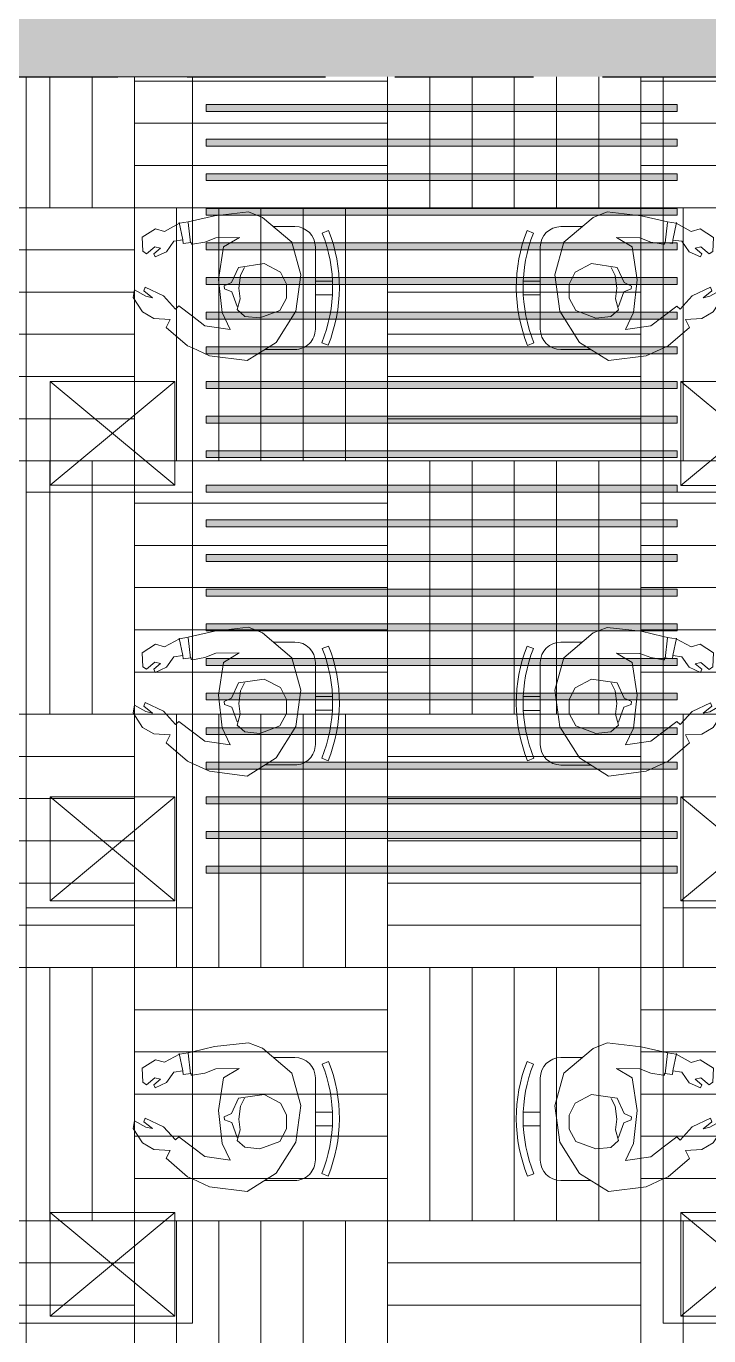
# Model space of a CAD drawing. Header units: millimetres. Extents: x 2335845 to 2509607, y 289014 to 361737.
# Drawn here: x 2370145 to 2372609, y 330056 to 334785 of the extents above; entities that cross this region are included whole.
import ezdxf

# ---------------------------------------------------------------- set-up
doc = ezdxf.new("R2010")
doc.units = ezdxf.units.MM
doc.linetypes.add('DASHED', pattern=[0.75, 0.5, -0.25])
doc.layers.add('FLOOR MARK', color=7, linetype='Continuous')
for name, color, linetype, lineweight in [('TOA-FC-ACOU.PAN', 250, 'Continuous', 5), ('TOA-FL-CPT-1', 8, 'Continuous', 5), ('TOA-FURN-HUMAN', 252, 'Continuous', 9), ('TOA-FURN-MODULAR', 20, 'Continuous', 9)]:
    doc.layers.add(name, color=color, linetype=linetype, lineweight=lineweight)

# ---------------------------------------------------------------- blocks, each defined once
blk = doc.blocks.new('txhvb')
at = {"layer": 'TOA-FURN-HUMAN', "color": 8, "lineweight": 5}
for p, q in [((549473.8, -3726.6, 0), (549769.8, -3726.6, 0)), ((549538.3, -3797, 0), (549669.9, -3778.8, 0)), ((549669.9, -3778.8, 0), (549787.2, -3811.9, 0)), ((549399.8, -3909.5, 0), (549399.8, -3800.6, 0)), ((549425.6, -3868.4, 0), (549538.3, -3797, 0)), ((549787.2, -3811.9, 0), (549877, -3916.9, 0)), ((549843.8, -3800.6, 0), (549843.8, -3878, 0)), ((549359.8, -3973.3, 0), (549425.6, -3868.4, 0)), ((549877, -3916.9, 0), (549896.8, -3968.3, 0)), ((549896.8, -3968.3, 0), (549882.9, -4091.1, 0)), ((549377.2, -4109.3, 0), (549359.8, -3973.3, 0)), ((549804.2, -4001.1, 0), (549802.9, -4085.6, 0)), ((549533.4, -4063.3, 0), (549472.6, -4034.3, 0)), ((549472.6, -4034.3, 0), (549485.8, -4126, 0)), ((549652, -4076.1, 0), (549533.4, -4063.3, 0)), ((549770.2, -4058.7, 0), (549652, -4076.1, 0)), ((549405.4, -4170.5, 0), (549377.2, -4109.3, 0)), ((549802.9, -4085.6, 0), (549787.5, -4126, 0)), ((549864.3, -4170.5, 0), (549882.9, -4091.1, 0)), ((549519.8, -4170.5, 0), (549485.8, -4126, 0)), ((549780, -4170.5, 0), (549787.5, -4126, 0)), ((549413.4, -4187.8, 0), (549405.4, -4170.5, 0)), ((549479.7, -4265, 0), (549413.4, -4187.8, 0)), ((549519.8, -4170.5, 0), (549557.1, -4219.4, 0)), ((549780.2, -4174.4, 0), (549780, -4169.8, 0)), ((549786.4, -4175, 0), (549780.2, -4174.4, 0)), ((549782.9, -4203.7, 0), (549786.4, -4175, 0)), ((549795.2, -4204.9, 0), (549782.9, -4203.7, 0)), ((549790.7, -4237.8, 0), (549795.2, -4204.9, 0)), ((549860.7, -4185.9, 0), (549855.8, -4216.9, 0)), ((549864.3, -4170.5, 0), (549860.7, -4185.9, 0)), ((549508.3, -4250.5, 0), (549479.7, -4265, 0)), ((549511.8, -4309.5, 0), (549508.3, -4250.5, 0)), ((549557.1, -4219.4, 0), (549546, -4231.9, 0)), ((549546, -4231.9, 0), (549593.7, -4274.9, 0)), ((549752.9, -4264.4, 0), (549790.7, -4237.8, 0)), ((549855.8, -4216.9, 0), (549826.4, -4271.5, 0)), ((549593.7, -4274.9, 0), (549624.9, -4341.5, 0)), ((549734.2, -4304.6, 0), (549752.9, -4264.4, 0)), ((549765.7, -4285.4, 0), (549745.4, -4310, 0)), ((549770.5, -4306.2, 0), (549765.7, -4285.4, 0)), ((549826.4, -4271.5, 0), (549835.7, -4303.3, 0)), ((549535.7, -4350.2, 0), (549511.8, -4309.5, 0)), ((549612, -4346.4, 0), (549586.8, -4314.1, 0)), ((549586.8, -4314.1, 0), (549592.4, -4339, 0)), ((549592.4, -4339, 0), (549615.6, -4379.5, 0)), ((549624.9, -4341.5, 0), (549612, -4346.4, 0)), ((549745.4, -4310, 0), (549734.2, -4304.6, 0)), ((549745.3, -4335.9, 0), (549770.5, -4306.2, 0)), ((549754.5, -4349.8, 0), (549745.3, -4335.9, 0)), ((549804.9, -4352.2, 0), (549754.5, -4349.8, 0)), ((549835.7, -4303.3, 0), (549804.9, -4352.2, 0)), ((549587.5, -4384, 0), (549535.7, -4350.2, 0)), ((549615.6, -4379.5, 0), (549587.5, -4384, 0))]:
    blk.add_line(p, q, dxfattribs=at)
at = {"layer": 'TOA-FURN-HUMAN', "color": 8, "lineweight": 5, "elevation": 0}
for points in [[(549415.1, -3680.7), (549424.4, -3703.6)], [(549597.3, -3664.5), (549597.3, -3726.6)], [(549646.7, -3664.5), (549646.7, -3726.6)], [(549829.3, -3678.7), (549820, -3701.6)], [(549696.3, -3982), (549667.8, -3997), (549621.5, -4003.4), (549583, -3998.4), (549543.8, -4008.4), (549519.5, -3981.3), (549513.6, -3926.6), (549540.8, -3854.7), (549585.6, -3831.3), (549636.2, -3831.3), (549679, -3852.7), (549710.1, -3911), (549696.5, -4004.3), (549641.4, -4029.8), (549629.3, -4056.2), (549618.6, -4054.7), (549608.6, -4028.3), (549555.2, -4009.1)], [(549770.2, -4058.7), (549804.2, -4001.1)], [(549784.9, -4177.3), (549858.8, -4186.3)], [(549795.2, -4204.9), (549858.2, -4218.4)]]:
    blk.add_lwpolyline(points, dxfattribs=at)
blk.add_lwpolyline([(549780, -4169.8, -0.034638), (549769.8, -4170.5), (549519.8, -4170.5)], format="xyb", dxfattribs=at)
at = {"layer": 'TOA-FURN-HUMAN', "color": 8, "lineweight": 5}
for centre, radius, start, end in [((549624.7, -4196.9, 0), 557.1, 68.458, 112.0994), ((549624.7, -4196.9, 0), 532.5, 68.4839, 112.0994), ((549473.8, -3800.6, 0), 74, 90.0001, 180.0001), ((549769.8, -3800.6, 0), 74, 0.0001, 90.0001)]:
    blk.add_arc(centre, radius, start, end, dxfattribs=at)
at = {"layer": 'TOA-FURN-MODULAR'}
for p, q in [((549284.5, -4234.5), (548909.5, -4684.5)), ((548909.5, -4234.5), (549284.5, -4684.5))]:
    blk.add_line(p, q, dxfattribs=at)
for points in [[(548884.5, -4170.5), (550384.5, -4170.5), (550384.5, -4770.5), (548884.5, -4770.5)], [(549284.5, -4234.5), (548909.5, -4234.5), (548909.5, -4684.5), (549284.5, -4684.5)]]:
    blk.add_lwpolyline(points, close=True, dxfattribs=at)

msp = doc.modelspace()

# ---------------------------------------------------------------- hatches: boundary and pattern name
at = {"layer": 'TOA-FC-ACOU.PAN', "true_color": 0x939598}
h = msp.add_hatch(dxfattribs=at)
h.set_pattern_fill('CROSS', color=252, scale=2, angle=-90)
h.set_pattern_definition([(270, (2080510.258, 2599983.902), (12.7, -12.7), [6.35, -19.05]), (360, (2080507.083, 2599980.727), (12.7, 12.7), [6.35, -19.05])])
h.paths.add_polyline_path([(2372494.947, 334477.016), (2372494.947, 334502.016), (2370794.948, 334502.016), (2370794.948, 334477.016)])
h = msp.add_hatch(dxfattribs=at)
h.set_pattern_fill('CROSS', color=252, scale=2, angle=-90)
h.set_pattern_definition([(270, (2080510.258, 2599858.902), (12.7, -12.7), [6.35, -19.05]), (360, (2080507.083, 2599855.727), (12.7, 12.7), [6.35, -19.05])])
h.paths.add_polyline_path([(2372494.948, 334352.016), (2372494.948, 334377.016), (2370794.948, 334377.016), (2370794.948, 334352.016)])
h = msp.add_hatch(dxfattribs=at)
h.set_pattern_fill('CROSS', color=252, scale=2, angle=-90)
h.set_pattern_definition([(270, (2080510.28, 2599733.902), (12.7, -12.7), [6.35, -19.05]), (360, (2080507.105, 2599730.727), (12.7, 12.7), [6.35, -19.05])])
h.paths.add_polyline_path([(2372494.97, 334227.016), (2372494.97, 334252.016), (2370794.971, 334252.016), (2370794.971, 334227.016)])
h = msp.add_hatch(dxfattribs=at)
h.set_pattern_fill('CROSS', color=252, scale=2, angle=-90)
h.set_pattern_definition([(270, (2080510.313, 2599608.902), (12.7, -12.7), [6.35, -19.05]), (360, (2080507.138, 2599605.727), (12.7, 12.7), [6.35, -19.05])])
h.paths.add_polyline_path([(2372495.002, 334102.016), (2372495.002, 334127.016), (2370795.003, 334127.016), (2370795.003, 334102.016)])
h = msp.add_hatch(dxfattribs=at)
h.set_pattern_fill('CROSS', color=252, scale=2, angle=-90)
h.set_pattern_definition([(270, (2080510.28, 2599483.902), (12.7, -12.7), [6.35, -19.05]), (360, (2080507.105, 2599480.727), (12.7, 12.7), [6.35, -19.05])])
h.paths.add_polyline_path([(2372494.97, 333977.016), (2372494.97, 334002.016), (2370794.971, 334002.016), (2370794.971, 333977.016)])
h = msp.add_hatch(dxfattribs=at)
h.set_pattern_fill('CROSS', color=252, scale=2, angle=-90)
h.set_pattern_definition([(270, (2080510.258, 2599358.902), (12.7, -12.7), [6.35, -19.05]), (360, (2080507.083, 2599355.727), (12.7, 12.7), [6.35, -19.05])])
h.paths.add_polyline_path([(2372494.948, 333852.016), (2372494.948, 333877.016), (2370794.948, 333877.016), (2370794.948, 333852.016)])
h = msp.add_hatch(dxfattribs=at)
h.set_pattern_fill('CROSS', color=252, scale=2, angle=-90)
h.set_pattern_definition([(270, (2080510.253, 2599233.902), (12.7, -12.7), [6.35, -19.05]), (360, (2080507.078, 2599230.727), (12.7, 12.7), [6.35, -19.05])])
h.paths.add_polyline_path([(2372494.942, 333727.016), (2372494.942, 333752.016), (2370794.943, 333752.016), (2370794.943, 333727.016)])
h = msp.add_hatch(dxfattribs=at)
h.set_pattern_fill('CROSS', color=252, scale=2, angle=-90)
h.set_pattern_definition([(270, (2080510.28, 2599108.902), (12.7, -12.7), [6.35, -19.05]), (360, (2080507.105, 2599105.727), (12.7, 12.7), [6.35, -19.05])])
h.paths.add_polyline_path([(2372494.97, 333602.016), (2372494.97, 333627.016), (2370794.971, 333627.016), (2370794.971, 333602.016)])
h = msp.add_hatch(dxfattribs=at)
h.set_pattern_fill('CROSS', color=252, scale=2, angle=-90)
h.set_pattern_definition([(270, (2080510.28, 2598983.902), (12.7, -12.7), [6.35, -19.05]), (360, (2080507.105, 2598980.727), (12.7, 12.7), [6.35, -19.05])])
h.paths.add_polyline_path([(2372494.97, 333477.016), (2372494.97, 333502.016), (2370794.971, 333502.016), (2370794.971, 333477.016)])
h = msp.add_hatch(dxfattribs=at)
h.set_pattern_fill('CROSS', color=252, scale=2, angle=-90)
h.set_pattern_definition([(270, (2080510.258, 2598858.902), (12.7, -12.7), [6.35, -19.05]), (360, (2080507.083, 2598855.727), (12.7, 12.7), [6.35, -19.05])])
h.paths.add_polyline_path([(2372494.947, 333352.016), (2372494.947, 333377.016), (2370794.948, 333377.016), (2370794.948, 333352.016)])
h = msp.add_hatch(dxfattribs=at)
h.set_pattern_fill('CROSS', color=252, scale=2, angle=-90)
h.set_pattern_definition([(270, (2080510.258, 2598733.902), (12.7, -12.7), [6.35, -19.05]), (360, (2080507.083, 2598730.727), (12.7, 12.7), [6.35, -19.05])])
h.paths.add_polyline_path([(2372494.948, 333227.016), (2372494.948, 333252.016), (2370794.948, 333252.016), (2370794.948, 333227.016)])
h = msp.add_hatch(dxfattribs=at)
h.set_pattern_fill('CROSS', color=252, scale=2, angle=-90)
h.set_pattern_definition([(270, (2080510.28, 2598608.902), (12.7, -12.7), [6.35, -19.05]), (360, (2080507.105, 2598605.727), (12.7, 12.7), [6.35, -19.05])])
h.paths.add_polyline_path([(2372494.97, 333102.016), (2372494.97, 333127.016), (2370794.971, 333127.016), (2370794.971, 333102.016)])
h = msp.add_hatch(dxfattribs=at)
h.set_pattern_fill('CROSS', color=252, scale=2, angle=-90)
h.set_pattern_definition([(270, (2080510.313, 2598483.902), (12.7, -12.7), [6.35, -19.05]), (360, (2080507.138, 2598480.727), (12.7, 12.7), [6.35, -19.05])])
h.paths.add_polyline_path([(2372495.002, 332977.016), (2372495.002, 333002.016), (2370795.003, 333002.016), (2370795.003, 332977.016)])
h = msp.add_hatch(dxfattribs=at)
h.set_pattern_fill('CROSS', color=252, scale=2, angle=-90)
h.set_pattern_definition([(270, (2080510.28, 2598358.902), (12.7, -12.7), [6.35, -19.05]), (360, (2080507.105, 2598355.727), (12.7, 12.7), [6.35, -19.05])])
h.paths.add_polyline_path([(2372494.97, 332852.016), (2372494.97, 332877.016), (2370794.971, 332877.016), (2370794.971, 332852.016)])
h = msp.add_hatch(dxfattribs=at)
h.set_pattern_fill('CROSS', color=252, scale=2, angle=-90)
h.set_pattern_definition([(270, (2080510.258, 2598233.902), (12.7, -12.7), [6.35, -19.05]), (360, (2080507.083, 2598230.727), (12.7, 12.7), [6.35, -19.05])])
h.paths.add_polyline_path([(2372494.948, 332727.016), (2372494.948, 332752.016), (2370794.948, 332752.016), (2370794.948, 332727.016)])
h = msp.add_hatch(dxfattribs=at)
h.set_pattern_fill('CROSS', color=252, scale=2, angle=-90)
h.set_pattern_definition([(270, (2080510.253, 2598108.902), (12.7, -12.7), [6.35, -19.05]), (360, (2080507.078, 2598105.727), (12.7, 12.7), [6.35, -19.05])])
h.paths.add_polyline_path([(2372494.942, 332602.016), (2372494.942, 332627.016), (2370794.943, 332627.016), (2370794.943, 332602.016)])
h = msp.add_hatch(dxfattribs=at)
h.set_pattern_fill('CROSS', color=252, scale=2, angle=-90)
h.set_pattern_definition([(270, (2080510.28, 2597983.902), (12.7, -12.7), [6.35, -19.05]), (360, (2080507.105, 2597980.727), (12.7, 12.7), [6.35, -19.05])])
h.paths.add_polyline_path([(2372494.97, 332477.016), (2372494.97, 332502.016), (2370794.971, 332502.016), (2370794.971, 332477.016)])
h = msp.add_hatch(dxfattribs=at)
h.set_pattern_fill('CROSS', color=252, scale=2, angle=-90)
h.set_pattern_definition([(270, (2080510.28, 2597858.902), (12.7, -12.7), [6.35, -19.05]), (360, (2080507.105, 2597855.727), (12.7, 12.7), [6.35, -19.05])])
h.paths.add_polyline_path([(2372494.97, 332352.016), (2372494.97, 332377.016), (2370794.971, 332377.016), (2370794.971, 332352.016)])
h = msp.add_hatch(dxfattribs=at)
h.set_pattern_fill('CROSS', color=252, scale=2, angle=-90)
h.set_pattern_definition([(270, (2080510.258, 2597733.902), (12.7, -12.7), [6.35, -19.05]), (360, (2080507.083, 2597730.727), (12.7, 12.7), [6.35, -19.05])])
h.paths.add_polyline_path([(2372494.947, 332227.016), (2372494.947, 332252.016), (2370794.948, 332252.016), (2370794.948, 332227.016)])
h = msp.add_hatch(dxfattribs=at)
h.set_pattern_fill('CROSS', color=252, scale=2, angle=-90)
h.set_pattern_definition([(270, (2080510.258, 2597608.902), (12.7, -12.7), [6.35, -19.05]), (360, (2080507.083, 2597605.727), (12.7, 12.7), [6.35, -19.05])])
h.paths.add_polyline_path([(2372494.948, 332102.016), (2372494.948, 332127.016), (2370794.948, 332127.016), (2370794.948, 332102.016)])
h = msp.add_hatch(dxfattribs=at)
h.set_pattern_fill('CROSS', color=252, scale=2, angle=-90)
h.set_pattern_definition([(270, (2080510.28, 2597483.902), (12.7, -12.7), [6.35, -19.05]), (360, (2080507.105, 2597480.727), (12.7, 12.7), [6.35, -19.05])])
h.paths.add_polyline_path([(2372494.97, 331977.016), (2372494.97, 332002.016), (2370794.971, 332002.016), (2370794.971, 331977.016)])
h = msp.add_hatch(dxfattribs=at)
h.set_pattern_fill('CROSS', color=252, scale=2, angle=-90)
h.set_pattern_definition([(270, (2080510.313, 2597358.902), (12.7, -12.7), [6.35, -19.05]), (360, (2080507.138, 2597355.727), (12.7, 12.7), [6.35, -19.05])])
h.paths.add_polyline_path([(2372495.002, 331852.016), (2372495.002, 331877.016), (2370795.003, 331877.016), (2370795.003, 331852.016)])
h = msp.add_hatch(dxfattribs=at)
h.set_pattern_fill('CROSS', color=252, scale=2, angle=-90)
h.set_pattern_definition([(270, (2080510.29, 2597233.902), (12.7, -12.7), [6.35, -19.05]), (360, (2080507.115, 2597230.727), (12.7, 12.7), [6.35, -19.05])])
h.paths.add_polyline_path([(2372494.98, 331727.016), (2372494.98, 331752.016), (2370794.981, 331752.016), (2370794.981, 331727.016)])
at = {"layer": 'TOA-FL-CPT-1', "true_color": 0xc7c8ca}
h = msp.add_hatch(dxfattribs=at)
h.set_pattern_fill('AR-PARQ1', color=9, scale=3)
h.set_pattern_definition([(90, (54538.6, -6708.4), (-914.4, 914.4), [914.4, -914.4]), (90, (54691, -6708.4), (-914.4, 914.4), [914.4, -914.4]), (90, (54843.4, -6708.4), (-914.4, 914.4), [914.4, -914.4]), (90, (54995.8, -6708.4), (-914.4, 914.4), [914.4, -914.4]), (90, (55148.2, -6708.4), (-914.4, 914.4), [914.4, -914.4]), (90, (55300.6, -6708.4), (-914.4, 914.4), [914.4, -914.4]), (90, (55453, -6708.4), (-914.4, 914.4), [914.4, -914.4]), (0, (54538.6, -5794), (914.4, -914.4), [914.4, -914.4]), (0, (54538.6, -5641.6), (914.4, -914.4), [914.4, -914.4]), (0, (54538.6, -5489.2), (914.4, -914.4), [914.4, -914.4]), (0, (54538.6, -5336.8), (914.4, -914.4), [914.4, -914.4]), (0, (54538.6, -5184.4), (914.4, -914.4), [914.4, -914.4]), (0, (54538.6, -5032), (914.4, -914.4), [914.4, -914.4]), (0, (54538.6, -4879.6), (914.4, -914.4), [914.4, -914.4])])
h.paths.add_polyline_path([(2344950.518, 323601.624), (2348044.691, 323601.624), (2348044.691, 308801.624), (2344978.375, 308801.624), (2344983.023, 307001.553), (2351045.878, 307001.608), (2351044.683, 304701.624), (2350244.683, 304670.094), (2350244.683, 294701.624), (2352811.835, 294701.622), (2352811.821, 307001.631), (2405044.683, 307005.059), (2405044.683, 327701.624), (2410595.745, 327701.624), (2410609.803, 329501.624), (2408605.34, 329501.624), (2411484.683, 335301.624), (2408440.262, 335301.624), (2406365.488, 331122.307), (2403244.678, 328001.969), (2403244.795, 325600.805), (2384290.648, 325598.809), (2384290.648, 323607.372), (2375885.176, 323603.528), (2375861.465, 325602.978), (2360226.195, 325602.091), (2360226.052, 334601.937), (2375945.229, 334602.179), (2375945.229, 331031.373), (2376972.789, 331510.903), (2389391.537, 331510.903), (2389391.537, 331810.72), (2389491.628, 331810.72), (2389491.53, 331510.903), (2391791.53, 331510.903), (2391791.531, 333010.881), (2389491.53, 333010.881), (2389491.531, 332710.861), (2389391.537, 332710.861), (2389391.54, 333010.905), (2377622.511, 333011.008), (2377622.511, 336459.845), (2386144.742, 336459.853), (2386144.683, 337701.624), (2376094.699, 337701.624), (2376094.724, 335802.062), (2362938.321, 335802.061), (2362938.326, 340629.119), (2359023.456, 340413.419), (2359023.899, 325602.053), (2352244.614, 325602.052), (2352244.655, 339888.472), (2350244.683, 339753.79), (2350259.797, 327701.624), (2351044.683, 327701.624), (2351043.518, 325401.69), (2344945.863, 325401.675)])
h.paths.add_polyline_path([(2365719.683, 323601.624), (2395044.683, 323601.624), (2395044.683, 322741.298), (2398494.622, 322751.666), (2398494.622, 323601.624), (2403544.687, 323601.624), (2403544.687, 308801.634), (2365719.683, 308801.634)], flags=16)
h.paths.add_polyline_path([(2349719.689, 323601.683), (2365719.683, 323601.683), (2365719.683, 308801.624), (2349719.689, 308801.624)], flags=16)
h = msp.add_hatch(dxfattribs=at)
h.set_pattern_fill('AR-PARQ1', color=9, scale=3)
h.set_pattern_definition([(90, (90021.1, 24147), (-914.4, 914.4), [914.4, -914.4]), (90, (90173.5, 24147), (-914.4, 914.4), [914.4, -914.4]), (90, (90325.9, 24147), (-914.4, 914.4), [914.4, -914.4]), (90, (90478.3, 24147), (-914.4, 914.4), [914.4, -914.4]), (90, (90630.7, 24147), (-914.4, 914.4), [914.4, -914.4]), (90, (90783.1, 24147), (-914.4, 914.4), [914.4, -914.4]), (90, (90935.5, 24147), (-914.4, 914.4), [914.4, -914.4]), (0, (90021.1, 25061.4), (914.4, -914.4), [914.4, -914.4]), (0, (90021.1, 25213.8), (914.4, -914.4), [914.4, -914.4]), (0, (90021.1, 25366.2), (914.4, -914.4), [914.4, -914.4]), (0, (90021.1, 25518.6), (914.4, -914.4), [914.4, -914.4]), (0, (90021.1, 25671), (914.4, -914.4), [914.4, -914.4]), (0, (90021.1, 25823.4), (914.4, -914.4), [914.4, -914.4]), (0, (90021.1, 25975.8), (914.4, -914.4), [914.4, -914.4])])
h.paths.add_polyline_path([(2360226.052, 334601.937), (2360226.195, 325602.091), (2370144.683, 325602.091), (2370145.139, 329510.423), (2372684.412, 329509.65), (2375945.229, 331031.373), (2375945.229, 334601.498)])

# ---------------------------------------------------------------- linework, layer by layer
at = {"layer": 'FLOOR MARK', "color": 8, "linetype": 'DASHED', "ltscale": 1000}
msp.add_lwpolyline([(2403244.795, 325600.805), (2383344.673, 325601.126), (2383344.673, 323605.055), (2375873.321, 323605.058), (2375873.321, 325602.073), (2360226.195, 325602.091), (2360226.052, 334601.937), (2375945.229, 334602.179), (2375945.229, 331031.373), (2376972.789, 331510.903), (2391791.529, 331510.903)], dxfattribs=at)
at = {"layer": 'TOA-FC-ACOU.PAN', "color": 251, "true_color": 0x636466, "elevation": 0}
for points in [[(2372494.947, 334477.016), (2372494.947, 334502.016), (2370794.948, 334502.016), (2370794.948, 334477.016)], [(2372494.948, 334352.016), (2372494.948, 334377.016), (2370794.948, 334377.016), (2370794.948, 334352.016)], [(2372494.97, 334227.016), (2372494.97, 334252.016), (2370794.971, 334252.016), (2370794.971, 334227.016)], [(2372495.002, 334102.016), (2372495.002, 334127.016), (2370795.003, 334127.016), (2370795.003, 334102.016)], [(2372494.97, 333977.016), (2372494.97, 334002.016), (2370794.971, 334002.016), (2370794.971, 333977.016)], [(2372494.948, 333852.016), (2372494.948, 333877.016), (2370794.948, 333877.016), (2370794.948, 333852.016)], [(2372494.942, 333727.016), (2372494.942, 333752.016), (2370794.943, 333752.016), (2370794.943, 333727.016)], [(2372494.97, 333602.016), (2372494.97, 333627.016), (2370794.971, 333627.016), (2370794.971, 333602.016)], [(2372494.97, 333477.016), (2372494.97, 333502.016), (2370794.971, 333502.016), (2370794.971, 333477.016)], [(2372494.947, 333352.016), (2372494.947, 333377.016), (2370794.948, 333377.016), (2370794.948, 333352.016)], [(2372494.948, 333227.016), (2372494.948, 333252.016), (2370794.948, 333252.016), (2370794.948, 333227.016)], [(2372494.97, 333102.016), (2372494.97, 333127.016), (2370794.971, 333127.016), (2370794.971, 333102.016)], [(2372495.002, 332977.016), (2372495.002, 333002.016), (2370795.003, 333002.016), (2370795.003, 332977.016)], [(2372494.97, 332852.016), (2372494.97, 332877.016), (2370794.971, 332877.016), (2370794.971, 332852.016)], [(2372494.948, 332727.016), (2372494.948, 332752.016), (2370794.948, 332752.016), (2370794.948, 332727.016)], [(2372494.942, 332602.016), (2372494.942, 332627.016), (2370794.943, 332627.016), (2370794.943, 332602.016)], [(2372494.97, 332477.016), (2372494.97, 332502.016), (2370794.971, 332502.016), (2370794.971, 332477.016)], [(2372494.97, 332352.016), (2372494.97, 332377.016), (2370794.971, 332377.016), (2370794.971, 332352.016)], [(2372494.947, 332227.016), (2372494.947, 332252.016), (2370794.948, 332252.016), (2370794.948, 332227.016)], [(2372494.948, 332102.016), (2372494.948, 332127.016), (2370794.948, 332127.016), (2370794.948, 332102.016)], [(2372494.97, 331977.016), (2372494.97, 332002.016), (2370794.971, 332002.016), (2370794.971, 331977.016)], [(2372495.002, 331852.016), (2372495.002, 331877.016), (2370795.003, 331877.016), (2370795.003, 331852.016)], [(2372494.98, 331727.016), (2372494.98, 331752.016), (2370794.981, 331752.016), (2370794.981, 331727.016)]]:
    msp.add_lwpolyline(points, close=True, dxfattribs=at)

# ---------------------------------------------------------------- block references
at = {"layer": 'TOA-FURN-MODULAR', "linetype": 'ByBlock', "xscale": -1, "rotation": 270.0007542913764}
for p in [(2374922.916, -215782.392), (2374922.896, -217282.392), (2374922.877, -218782.392)]:
    msp.add_blockref('txhvb', p, dxfattribs=at)
at = {"layer": 'TOA-FURN-MODULAR', "linetype": 'ByBlock', "rotation": 89.99924570862365}
for p in [(2368267.337, -215782.628), (2368267.357, -217282.628), (2368267.377, -218782.628), (2365367.357, -220282.392)]:
    msp.add_blockref('txhvb', p, dxfattribs=at)

doc.saveas('drawing.dxf')
